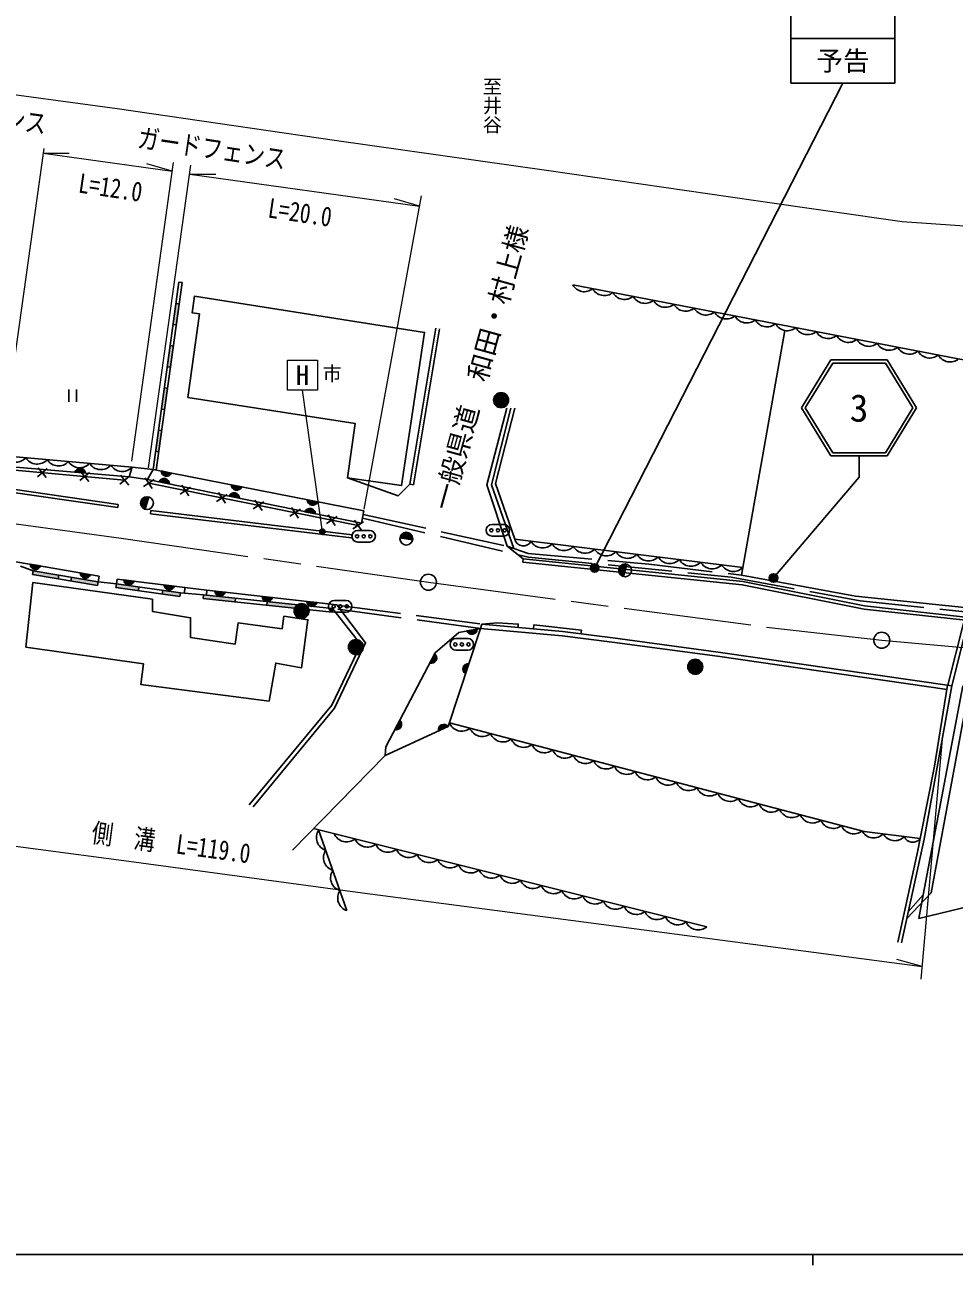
# Model space of a CAD drawing. Units: millimetres at full size, sheet at 1:1000; details may follow other scales. Extents: x 40000 to 680000, y 20000 to 380000.
# Drawn here: x 194116 to 281242, y 204000 to 320250 of the extents above; entities that cross this region are included whole.
import ezdxf
from ezdxf.enums import TextEntityAlignment as Align

# ---------------------------------------------------------------- set-up
doc = ezdxf.new("R2010")
doc.units = ezdxf.units.MM
doc.header["$LTSCALE"] = 1000
doc.linetypes.add('CHAIN', pattern=[18.5, 12, -1.5, 3.5, -1.5])
doc.linetypes.add('DASHED', pattern=[7.5, 6, -1.5])
for name, color, linetype, lineweight in [('M-BGD', 7, 'Continuous', 25), ('M-BMK', 2, 'CHAIN', 13), ('M-BMK-SRVR', 3, 'Continuous', 25), ('M-STR-HTXT', 7, 'Continuous', 13), ('M-STR-STRC', 7, 'Continuous', 25), ('M-TTL-BAND', 7, 'Continuous', 25)]:
    doc.layers.add(name, color=color, linetype=linetype, lineweight=lineweight)
doc.layers.add('M-BMK-HTXT', color=7, linetype='Continuous')
doc.styles.add('@ＭＳ ゴシック', font='')
doc.styles.add('ＭＳ ゴシック', font='')
doc.styles.get('@ＭＳ ゴシック').set_extended_font_data('@MS Gothic')
doc.styles.get('ＭＳ ゴシック').set_extended_font_data('MS Gothic')

msp = doc.modelspace()

# ---------------------------------------------------------------- hatches: boundary and pattern name
at = {"layer": 'M-BGD'}
for points in [[(208591, 294103), (208293, 294144), (208020, 292163), (208317, 292122)], [(208044, 290141), (207747, 290182), (207474, 288201), (207771, 288160)], [(207498, 286178), (207201, 286219), (206928, 284238), (207225, 284197)], [(239467, 285073, -0.41421), (238767, 284373, -0.41421), (238067, 285073, -1)], [(206952, 282216), (206654, 282257), (206381, 280276), (206678, 280235)], [(198821, 278325, -0.82183), (199808, 278241)], [(207869, 278245, -0.82183), (206897, 278436)], [(206697, 277420, -0.82183), (207667, 277221)], [(214449, 276951, -0.82183), (213477, 277142)], [(205737, 276001, 0.41421), (204998, 275584, 0.41421), (205414, 274845)], [(213267, 276073, -0.82183), (214237, 275874)], [(221573, 275550, -0.82183), (220601, 275741)], [(220380, 274614, -0.82183), (221350, 274415)], [(230471, 271996, 0.41421), (229969, 272680, 0.41421), (229285, 272179)], [(250553, 269697, 0.41421), (249814, 269280, 0.41421), (250230, 268541)], [(194610, 269696, 0.82183), (195587, 269530)], [(194910, 269081), (194851, 268736), (197233, 268329), (197292, 268674)], [(200277, 268714, -0.82183), (199301, 268884)], [(198498, 268468), (198439, 268123), (200925, 267698), (200984, 268043)], [(204769, 267222), (204818, 267569), (202706, 267871), (202656, 267525)], [(204370, 268105, -0.82183), (203387, 268226)], [(207154, 267762, 0.82183), (208137, 267641)], [(208651, 266666), (208701, 267012), (207048, 267249), (206998, 266903)], [(213863, 266503), (210880, 266818), (210843, 266470), (213826, 266155)], [(212910, 267074, -0.82183), (211925, 267186)], [(217346, 266569, -0.82183), (216362, 266681)], [(216846, 266188), (216810, 265840), (219410, 265565, -0.15148), (219668, 265890)], [(220763, 265311, -0.41421), (220063, 264611, -0.41421), (219363, 265311, -1)], [(221526, 266094, -0.82183), (220542, 266206)], [(222957, 265542), (222813, 265557), (222789, 265325, 0.07297), (222925, 265243)], [(236532, 263622, -0.82183), (235558, 263438)], [(225853, 261935, -0.41421), (225153, 261235, -0.41421), (224453, 261935, -1)], [(232546, 261311, -0.82183), (232084, 260435)], [(257665, 260083, -0.41421), (256965, 259383, -0.41421), (256265, 260083, -1)], [(235440, 259438, -0.82183), (235751, 260378)], [(229259, 255081, -0.82183), (228796, 254205)], [(232899, 254066, -0.82183), (233799, 254479)]]:
    msp.add_hatch(color=256, dxfattribs=at).paths.add_polyline_path(points)
h = msp.add_hatch(color=256, dxfattribs=at)
edge = h.paths.add_edge_path()
edge.add_ellipse((223138, 265750), major_axis=(314, -451), ratio=1, start_angle=-74.27228, end_angle=-57.57929)
at = {"layer": 'M-STR-STRC'}
for points in [[(222232, 272860, -1), (221793, 272621, -0.41421), (221893, 272960, -0.41421)], [(247201, 269130, -1), (247876, 269560, -0.41421), (247753, 269007, -0.41421)], [(263962, 268191, -1), (264637, 268621, -0.41421), (264514, 268068, -0.41421)]]:
    msp.add_hatch(color=256, dxfattribs=at).paths.add_polyline_path(points)

# ---------------------------------------------------------------- linework, layer by layer
at = {"layer": 'M-BGD'}
for p, q in [((206148, 278583), (208567, 296126)), ((206443, 278525), (208864, 296085)), ((208864, 296085), (208567, 296126)), ((289285, 287479), (245495, 295889)), ((208293, 294144), (208591, 294103)), ((208020, 292163), (208317, 292122)), ((230198, 277198), (232641, 291819)), ((230543, 277141), (232986, 291761)), ((261302, 268677), (265380, 291599)), ((207747, 290182), (208044, 290141)), ((207474, 288201), (207771, 288160)), ((198252, 286085), (198252, 284912)), ((198952, 286085), (198952, 284912)), ((207201, 286219), (207498, 286178)), ((206928, 284238), (207225, 284197)), ((206654, 282257), (206952, 282216)), ((206381, 280276), (206678, 280235)), ((192199, 279847), (204177, 278802)), ((191764, 278919), (203886, 277898)), ((191766, 278631), (203473, 277577)), ((195298, 277895), (196211, 278657)), ((196132, 277815), (195366, 278733)), ((198821, 278325), (199808, 278241)), ((199282, 277536), (200195, 278298)), ((200116, 277456), (199350, 278374)), ((203020, 277199), (203933, 277962)), ((203855, 277120), (203088, 278038)), ((204177, 278802), (203886, 277898)), ((205607, 277644), (206148, 278583)), ((206148, 278583), (225903, 274698)), ((207869, 278245), (206897, 278436)), ((191343, 276971), (202882, 275305)), ((205239, 276965), (206230, 277623)), ((206060, 276795), (205398, 277791)), ((205607, 277644), (225673, 273529)), ((205730, 277291), (225370, 273326)), ((206697, 277420), (207667, 277221)), ((208670, 276273), (209661, 276931)), ((209491, 276102), (208829, 277099)), ((214449, 276951), (213477, 277142)), ((230198, 277198), (230543, 277141)), ((191300, 276674), (202839, 275008)), ((205414, 274845), (205737, 276001)), ((212101, 275580), (213091, 276238)), ((212921, 275409), (212260, 276406)), ((213267, 276073), (214237, 275874)), ((215532, 274887), (216522, 275545)), ((216352, 274717), (215691, 275713)), ((221573, 275550), (220601, 275741)), ((202839, 275008), (202882, 275305)), ((205903, 274429), (205939, 274727)), ((205903, 274429), (224756, 272161)), ((205939, 274727), (224792, 272459)), ((218962, 274195), (219953, 274853)), ((219783, 274024), (219121, 275021)), ((220380, 274614), (221350, 274415)), ((225903, 274698), (225673, 273529)), ((222393, 273502), (223384, 274160)), ((223214, 273331), (222552, 274328)), ((224879, 273000), (225870, 273658)), ((225699, 272830), (225038, 273826)), ((229285, 272179), (230471, 271996)), ((240810, 269899), (240841, 270198)), ((195587, 269530), (194610, 269696)), ((194851, 268736), (194910, 269081)), ((194851, 268736), (200925, 267698)), ((194910, 269081), (200984, 268043)), ((197292, 268674), (197233, 268329)), ((200277, 268714), (199301, 268884)), ((200984, 268043), (201077, 268574)), ((250230, 268541), (250553, 269697)), ((198498, 268468), (198439, 268123)), ((200925, 267698), (200984, 268043)), ((202656, 267525), (202706, 267871)), ((202656, 267525), (208651, 266666)), ((202706, 267871), (202772, 268302)), ((202706, 267871), (208701, 267012)), ((204370, 268105), (203387, 268226)), ((204818, 267569), (204769, 267222)), ((208137, 267641), (207154, 267762)), ((207048, 267249), (206998, 266903)), ((208651, 266666), (208701, 267012)), ((210843, 266470), (210880, 266818)), ((210843, 266470), (222920, 265194)), ((210880, 266818), (222957, 265542)), ((211193, 267269), (211142, 266790)), ((212910, 267074), (211925, 267186)), ((213863, 266503), (213826, 266155)), ((217346, 266569), (216362, 266681)), ((216846, 266188), (216810, 265840)), ((219830, 265873), (219793, 265524)), ((221526, 266094), (220542, 266206)), ((222813, 265557), (222776, 265209)), ((222920, 265194), (222957, 265542)), ((236843, 263681), (236972, 264071)), ((241825, 264009), (241791, 263635)), ((246297, 263524), (241825, 264009)), ((236532, 263622), (235558, 263438)), ((246297, 263524), (246252, 263169)), ((232546, 261311), (232084, 260435)), ((235440, 259438), (235751, 260378)), ((278347, 238720), (282051, 258287)), ((229259, 255081), (228796, 254205)), ((232899, 254066), (233799, 254479)), ((258042, 235701), (221188, 244920)), ((221657, 244803), (224319, 237227)), ((277840, 242880), (275950, 234260)), ((276939, 237120), (278347, 238720)), ((278347, 238720), (277925, 236495))]:
    msp.add_line(p, q, dxfattribs=at)
at = {"layer": 'M-BGD', "linetype": 'DASHED'}
for p, q in [((205607, 277644), (203886, 277898)), ((204177, 278802), (206148, 278583)), ((193716, 269516), (194910, 269081)), ((200984, 268043), (202706, 267871)), ((209121, 267520), (211193, 267269)), ((208701, 267012), (210880, 266818)), ((236843, 263681), (222957, 265542)), ((223372, 265859), (236972, 264071)), ((280630, 258366), (282240, 264745)), ((281024, 258309), (282646, 264737))]:
    msp.add_line(p, q, dxfattribs=at)
at = {"layer": 'M-BGD'}
for points in [[(360877, 296977), (367833, 270520), (362566, 269156), (351842, 267570), (345687, 267172), (336041, 266378), (297969, 266089), (290480, 265916), (282220, 265636), (271987, 266708), (261302, 268677)], [(240841, 270198), (239348, 271383), (237440, 277147), (239307, 284314)], [(239671, 284314), (237860, 277135), (239972, 271170)], [(240039, 284332), (238245, 277273), (240053, 272040), (261431, 269402)], [(224362, 277777), (229132, 276093), (230198, 277198)], [(173465, 272721), (183538, 271575), (196027, 269455), (201077, 268574)], [(240810, 269899), (261370, 267777), (272788, 265485), (282298, 264437), (284503, 264434)], [(240841, 270198), (261415, 268074), (272834, 265781), (282315, 264737), (284503, 264734)], [(202768, 268303), (209121, 267520), (209072, 266979)], [(211193, 267269), (223352, 265886), (226064, 262334), (223145, 256214), (215517, 246964)], [(215142, 247137), (222883, 256497), (225616, 262174), (222957, 265542)], [(236972, 264071), (238435, 264217), (240380, 264087), (240351, 263765)], [(281024, 258309), (259108, 261462), (249233, 262790), (244531, 263387), (236972, 264071)], [(219200, 242892), (227912, 251781), (233799, 254479), (236843, 263681), (234813, 263297), (232587, 261388), (227946, 252593), (227912, 251781)], [(280572, 257970), (259052, 261066), (249181, 262394), (244487, 262990), (236843, 263681)], [(276308, 234202), (278412, 243932), (281024, 258309)], [(282661, 258265), (279075, 238904), (276802, 236488)], [(277840, 242880), (278042, 243975), (279382, 250773), (280629, 258366)], [(278042, 243975), (272796, 244652), (233915, 254827)], [(277925, 236495), (296030, 240857), (313841, 244864), (341237, 251403), (359968, 255648)]]:
    msp.add_lwpolyline(points, dxfattribs=at)
for points in [[(209407, 285327), (225075, 282899), (224362, 277777), (229439, 277070), (231590, 291425), (210036, 294821), (209790, 293262), (210486, 293152)], [(194200, 261933), (194884, 267994), (206082, 266406), (206082, 265274), (209656, 264681), (209656, 262813), (213839, 262214), (214125, 264216), (218234, 263628), (218405, 264821), (220649, 264499), (220070, 259996), (217643, 260429), (217008, 256863), (204994, 258411), (205244, 260349)]]:
    msp.add_lwpolyline(points, close=True, dxfattribs=at)
at = {"layer": 'M-BGD', "linetype": 'DASHED'}
for points in [[(225770, 274021), (241346, 270357), (260335, 268495), (272428, 266256), (282558, 265203), (290092, 265545), (306744, 265659), (328443, 266010), (336212, 266112), (350422, 267007), (356126, 267762), (363821, 268964), (370865, 270604), (376289, 272095), (384333, 274653), (396837, 278641), (403668, 280962)], [(225834, 274348), (239348, 271383), (241308, 270713), (252608, 269693), (261302, 268677)]]:
    msp.add_lwpolyline(points, dxfattribs=at)
at = {"layer": 'M-BGD'}
for centre, radius in [((238767, 285073), 700), ((205575, 275423), 600), ((229878, 272087), 600), ((250392, 269119), 600), ((220063, 265311), 700), ((225153, 261935), 700), ((256965, 260083), 700)]:
    msp.add_circle(centre, radius, dxfattribs=at)
for centre, radius, start, end in [((246551, 296416), 1180, 206.54266, 311.71334), ((248438, 296126), 1250, 208.17336, 310.08264), ((250344, 295759), 1250, 208.17336, 310.08264), ((252251, 295393), 1250, 208.17336, 310.08264), ((254158, 295027), 1250, 208.17336, 310.08264), ((256065, 294661), 1250, 208.17336, 310.08264), ((257971, 294294), 1250, 208.17336, 310.08264), ((259878, 293928), 1250, 208.17336, 310.08264), ((261785, 293562), 1250, 208.17336, 310.08264), ((263692, 293196), 1250, 208.17336, 310.08264), ((265599, 292830), 1250, 208.17336, 310.08264), ((267505, 292463), 1250, 208.17336, 310.08264), ((269412, 292097), 1250, 208.17336, 310.08264), ((271319, 291731), 1250, 208.17336, 310.08264), ((273226, 291365), 1250, 208.17336, 310.08264), ((275132, 290998), 1250, 208.17336, 310.08264), ((277039, 290632), 1250, 208.17336, 310.08264), ((278946, 290266), 1250, 208.17336, 310.08264), ((280853, 289900), 1250, 208.17336, 310.08264), ((193274, 280529), 1274, 212.41901, 317.60994), ((195276, 280331), 1250, 211.88437, 318.14458), ((197269, 280157), 1250, 211.88437, 318.14458), ((199261, 279983), 1250, 211.88437, 318.14458), ((201254, 279810), 1250, 211.88437, 318.14458), ((199306, 278186), 505, 6.35492, 164.01311), ((203246, 279636), 1250, 211.88437, 318.14458), ((207402, 278436), 505, 180.04607, 337.70426), ((207163, 277225), 505, 359.58154, 157.23973), ((213982, 277142), 505, 180.04607, 337.70426), ((213732, 275878), 505, 359.58154, 157.23973), ((221106, 275741), 505, 180.04607, 337.70426), ((220845, 274419), 505, 359.58154, 157.23973), ((240852, 272233), 823, 193.60871, 332.32666), ((242665, 272473), 1250, 209.83758, 316.09779), ((244650, 272228), 1250, 209.83758, 316.09779), ((246635, 271983), 1250, 209.83758, 316.09779), ((248620, 271738), 1250, 209.83758, 316.09779), ((250605, 271494), 1250, 209.83758, 316.09779), ((252590, 271249), 1250, 209.83758, 316.09779), ((254575, 271004), 1250, 209.83758, 316.09779), ((256560, 270759), 1250, 209.83758, 316.09779), ((258545, 270514), 1250, 209.83758, 316.09779), ((195115, 269710), 505, 181.53734, 339.19553), ((199806, 268895), 505, 181.27395, 338.93215), ((260530, 270269), 1250, 209.83758, 316.09779), ((203891, 268263), 505, 184.14507, 341.80326), ((207657, 267799), 505, 184.14507, 341.80326), ((212429, 267227), 505, 184.6838, 342.34199), ((216865, 266722), 505, 184.6838, 342.34199), ((221045, 266247), 505, 184.6838, 342.34199), ((236027, 263626), 505, 201.87165, 359.52984), ((232229, 260919), 505, 253.35255, 51.01074), ((235688, 259877), 505, 82.8683, 240.52649), ((228941, 254689), 505, 253.35255, 51.01074), ((233390, 254183), 505, 35.78441, 193.4426), ((235072, 255300), 1250, 202.20407, 308.46427), ((237007, 254793), 1250, 202.20407, 308.46427), ((238942, 254287), 1250, 202.20407, 308.46427), ((240877, 253781), 1250, 202.20407, 308.46427), ((242811, 253274), 1250, 202.20407, 308.46427), ((244746, 252768), 1250, 202.20407, 308.46427), ((246681, 252262), 1250, 202.20407, 308.46427), ((248616, 251755), 1250, 202.20407, 308.46427), ((250551, 251249), 1250, 202.20407, 308.46427), ((252486, 250743), 1250, 202.20407, 308.46427), ((254420, 250236), 1250, 202.20407, 308.46427), ((256355, 249730), 1250, 202.20407, 308.46427), ((258290, 249223), 1250, 202.20407, 308.46427), ((260225, 248717), 1250, 202.20407, 308.46427), ((262160, 248211), 1250, 202.20407, 308.46427), ((264095, 247704), 1250, 202.20407, 308.46427), ((266030, 247198), 1250, 202.20407, 308.46427), ((267964, 246692), 1250, 202.20407, 308.46427), ((269899, 246185), 1250, 202.20407, 308.46427), ((222706, 244080), 1250, 146.22523, 252.48543), ((224280, 244920), 1250, 202.82582, 309.08603), ((271834, 245679), 1250, 202.20407, 308.46427), ((273700, 245277), 1236, 207.8305, 316.10066), ((275678, 245036), 1250, 209.51394, 315.77415), ((277362, 244491), 853, 202.49265, 322.79544), ((226220, 244434), 1250, 202.82582, 309.08603), ((228161, 243949), 1250, 202.82582, 309.08603), ((230101, 243464), 1250, 202.82582, 309.08603), ((223369, 242193), 1250, 146.22523, 252.48543), ((232041, 242978), 1250, 202.82582, 309.08603), ((233981, 242493), 1250, 202.82582, 309.08603), ((224032, 240306), 1250, 146.22523, 252.48543), ((235922, 242008), 1250, 202.82582, 309.08603), ((237862, 241522), 1250, 202.82582, 309.08603), ((239802, 241037), 1250, 202.82582, 309.08603), ((241742, 240552), 1250, 202.82582, 309.08603), ((243682, 240066), 1250, 202.82582, 309.08603), ((224695, 238419), 1250, 146.22523, 252.48543), ((245623, 239581), 1250, 202.82582, 309.08603), ((247563, 239096), 1250, 202.82582, 309.08603), ((249503, 238610), 1250, 202.82582, 309.08603), ((251443, 238125), 1250, 202.82582, 309.08603), ((253383, 237640), 1250, 202.82582, 309.08603), ((255324, 237154), 1250, 202.82582, 309.08603), ((257264, 236669), 1250, 202.82582, 309.08603)]:
    msp.add_arc(centre, radius, start, end, dxfattribs=at)
at = {"layer": 'M-BMK'}
msp.add_lwpolyline([(77431, 298798), (87255, 295169), (102075, 290354), (115426, 286320), (128650, 283190), (141338, 280861), (150015, 279592), (174524, 276075), (203150, 272125), (231953, 268013), (263647, 263812), (274447, 262575), (285780, 261556)], dxfattribs=at)
at = {"layer": 'M-BMK-SRVR'}
for centre in [(231953, 268013), (274447, 262575)]:
    msp.add_circle(centre, 750, dxfattribs=at)
at = {"layer": 'M-STR-HTXT'}
for p, q in [((195888, 308647), (192133, 281631)), ((195829, 308219), (198284, 308223)), ((195829, 308219), (207931, 306541)), ((204162, 279352), (208043, 307348)), ((207931, 306541), (205570, 307213)), ((205725, 278718), (209690, 307107)), ((209571, 306252), (212026, 306255)), ((209571, 306252), (231119, 303254)), ((225935, 274871), (231299, 304237)), ((231119, 303254), (228758, 303927)), ((222013, 272741), (220149, 286004)), ((278130, 230807), (280139, 253285)), ((278237, 232007), (275871, 232663))]:
    msp.add_line(p, q, dxfattribs=at)
for points in [[(288073, 300985), (276360, 301788), (262661, 303748), (243230, 306570), (223135, 309406), (202764, 312388), (179920, 315457)], [(157829, 248016), (176940, 245440), (203857, 241859), (225315, 238957), (246497, 236181), (278237, 232007)]]:
    msp.add_lwpolyline(points, dxfattribs=at)
msp.add_lwpolyline([(218742, 288817), (221555, 288817), (221555, 286004), (218742, 286004)], close=True, dxfattribs=at)
at = {"layer": 'M-STR-STRC'}
for p, q in [((265940, 318953), (275678, 318953)), ((270809, 314781), (247538, 269345)), ((269686, 288840), (266922, 284340)), ((269854, 288540), (267274, 284340)), ((269686, 288840), (274958, 288840)), ((269854, 288540), (274790, 288540)), ((277370, 284340), (274790, 288540)), ((277722, 284340), (274958, 288840)), ((266922, 284340), (269686, 279840)), ((267274, 284340), (269854, 280140)), ((274790, 280140), (277370, 284340)), ((274958, 279840), (277722, 284340)), ((269686, 279840), (274958, 279840)), ((269854, 280140), (274790, 280140)), ((272322, 279840), (272322, 277840)), ((272322, 277840), (264300, 268406)), ((237918, 273434), (239018, 273434)), ((225329, 272870), (226429, 272870)), ((239018, 272334), (237918, 272334)), ((226429, 271770), (225329, 271770)), ((223138, 266300), (224238, 266300)), ((224238, 265200), (223138, 265200)), ((234538, 262734), (235638, 262734)), ((235638, 261634), (234538, 261634))]:
    msp.add_line(p, q, dxfattribs=at)
msp.add_lwpolyline([(265940, 314781), (275678, 314781), (275678, 332752), (265940, 332752)], close=True, dxfattribs=at)
for centre, radius in [((222013, 272741), 250), ((225264, 272314), 150), ((225884, 272314), 150), ((226504, 272314), 150), ((237853, 272878), 150), ((238473, 272878), 150), ((239093, 272878), 150), ((247538, 269345), 400), ((264300, 268406), 400), ((223072, 265744), 150), ((223692, 265744), 150), ((224312, 265744), 150), ((234472, 262178), 150), ((235092, 262178), 150), ((235712, 262178), 150)]:
    msp.add_circle(centre, radius, dxfattribs=at)
for centre, start, end in [((237918, 272884), 90, 180), ((239018, 272884), 0, 90), ((225329, 272320), 90, 180), ((225329, 272320), 180, 270), ((226429, 272320), 0, 90), ((226429, 272320), 270, 0), ((237918, 272884), 180, 270), ((239018, 272884), 270, 0), ((223138, 265750), 90, 180), ((224238, 265750), 0, 90), ((223138, 265750), 180, 270), ((224238, 265750), 270, 0), ((234538, 262184), 90, 180), ((235638, 262184), 0, 90), ((234538, 262184), 180, 270), ((235638, 262184), 270, 0)]:
    msp.add_arc(centre, 550, start, end, dxfattribs=at)
at = {"layer": 'M-TTL-BAND'}
for p, q in [((40000, 205000), (579000, 205000)), ((268000, 205000), (268000, 204000))]:
    msp.add_line(p, q, dxfattribs=at)

# ---------------------------------------------------------------- texts
at = {"layer": 'M-BMK-HTXT', "style": '@ＭＳ ゴシック'}
msp.add_text('至井谷', height=1320, rotation=270, dxfattribs=at).set_placement((237922, 315396), align=Align.MIDDLE_LEFT)
at = {"layer": 'M-BMK-HTXT', "style": 'ＭＳ ゴシック'}
msp.add_text('一般県道\u3000和田・村上様', height=1833, rotation=74.617, dxfattribs=at).set_placement((234585, 274483), align=Align.BOTTOM_LEFT)
at = {"layer": 'M-STR-HTXT', "style": 'ＭＳ ゴシック', "width": 0.8}
for s, rotation, p in [('ガードフェンス', 352.164, (189006, 310441)), ('ガードフェンス', 351.499, (211448, 307211)), ('L=12.0', 351.499, (201939, 303557)), ('L=20.0', 351.499, (219703, 301219)), ('側\u3000溝\u3000L=119.0', 352.324, (207638, 242116))]:
    msp.add_text(s, height=1833, rotation=rotation, dxfattribs=at).set_placement(p, align=Align.BOTTOM_CENTER)
at = {"layer": 'M-STR-HTXT', "style": 'ＭＳ ゴシック'}
for s, height, p in [('H', 1833, (220149, 287410)), ('市', 1320, (222929, 287554))]:
    msp.add_text(s, height=height, dxfattribs=at).set_placement(p, align=Align.MIDDLE_CENTER)
at = {"layer": 'M-STR-STRC', "style": 'ＭＳ ゴシック'}
for s, height, p in [('予告', 1833, (270809, 316867)), ('3', 2566, (272322, 284340))]:
    msp.add_text(s, height=height, dxfattribs=at).set_placement(p, align=Align.MIDDLE_CENTER)

doc.saveas('drawing.dxf')
